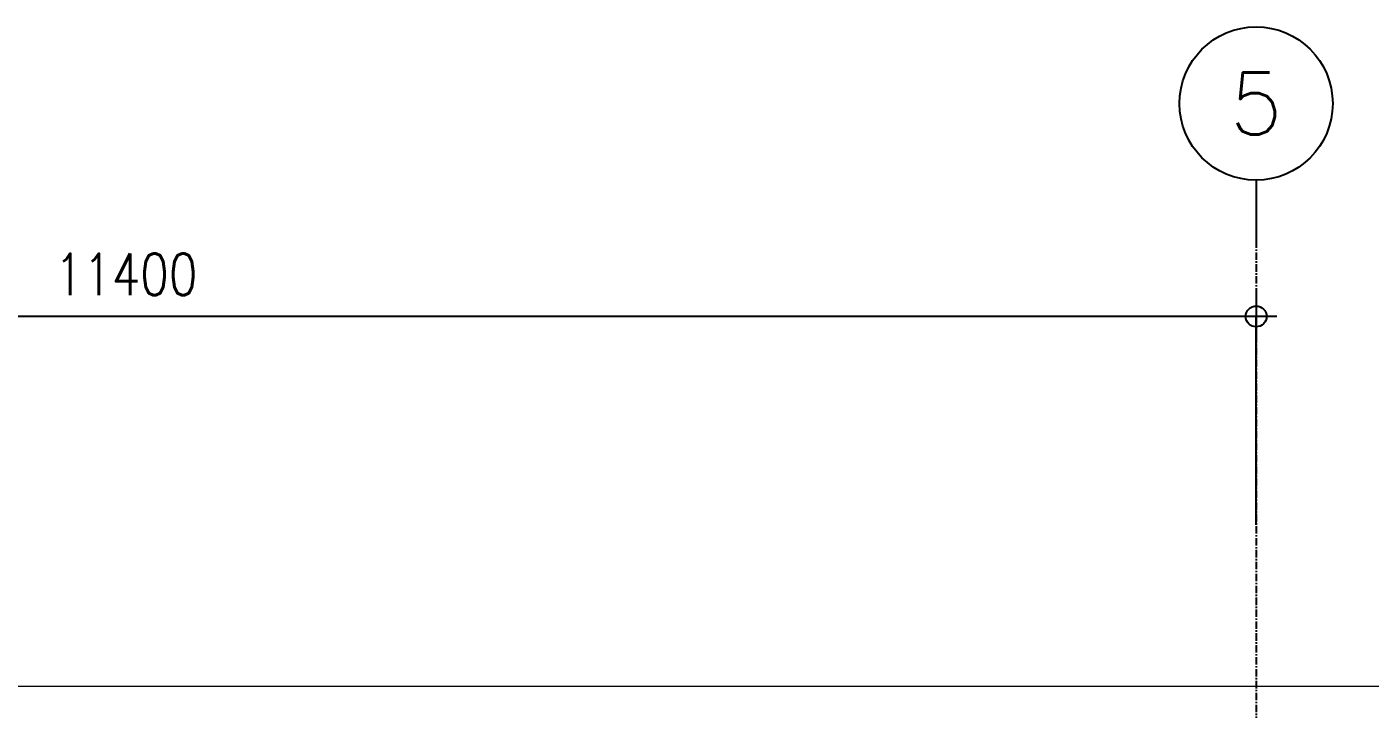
# Model space of a CAD drawing. Header units: millimetres. Extents: x -187664 to 435448, y -313239 to 299894.
# Drawn here: x 48833 to 55608, y -111818 to -108379 of the extents above; entities that cross this region are included whole.
import ezdxf
from ezdxf.enums import TextEntityAlignment as Align

# ---------------------------------------------------------------- set-up
doc = ezdxf.new("R2010")
doc.units = ezdxf.units.MM
doc.linetypes.add('CENTER', pattern=[2, 1.25, -0.25, 0.25, -0.25])
doc.linetypes.add('XKITLINE00', pattern=[0])
for name, color, linetype in [('000 - EXISTING_BUILDING_MAIN_COLOR_3', 3, 'Continuous'), ('S-DIM', 7, 'Continuous'), ('Stan-Dim', 8, 'Continuous')]:
    doc.layers.add(name, color=color, linetype=linetype)
doc.styles.add('RomanS', font='romans.shx', dxfattribs={"width": 0.8})
doc.dimstyles.new('Dim-Cen', dxfattribs={"dimtxt": 3, "dimasz": 1, "dimexe": 0, "dimexo": 2.5, "dimgap": 1.5, "dimtad": 1, "dimdec": 0, "dimzin": 1, "dimdsep": 46, "dimtxsty": 'RomanS', "dimblk": 'CEN1', "dimcen": 0.09, "dimclrd": 1, "dimclre": 250, "dimclrt": 3, "dimadec": 0, "dimazin": 0, "dimtfac": 1, "dimtdec": 0, "dimtofl": 0, "dimtmove": 2, "dimatfit": 3, "dimfxl": 1, "dimtfill": 1, "dimtfillclr": 256, "dimtolj": 1, "dimtzin": 0, "dimarcsym": 0})

# ---------------------------------------------------------------- blocks, each defined once
blk = doc.blocks.new('*A17691722')
at = {"layer": '000 - EXISTING_BUILDING_MAIN_COLOR_3', "linetype": 'XKITLINE00', "lineweight": 0}
blk.add_line((521.257903, 42.422545), (398.857909, 42.422545), dxfattribs=at)
blk = doc.blocks.new('CEN1')
at = {"color": 1}
for p, q in [((0, 1.5), (0, -1.5)), ((1.5, 0), (-1.5, 0))]:
    blk.add_line(p, q, dxfattribs=at)
at = {"color": 3}
blk.add_circle((0, 0), 0.75, dxfattribs=at)
blk = doc.blocks.new('*D4645')
at = {"layer": 'S-DIM', "color": 250, "lineweight": -2, "transparency": 16777216}
for p, q in [((43632.8, -110889.2), (43632.8, -109839.1)), ((55032.8, -110889.2), (55032.8, -109839.1))]:
    blk.add_line(p, q, dxfattribs=at)
at = {"layer": 'S-DIM', "color": 1, "lineweight": -2, "transparency": 16777216}
blk.add_line((54962.8, -109839.1), (43702.8, -109839.1), dxfattribs=at)
at = {"layer": 'S-DIM', "color": 1, "lineweight": -2, "transparency": 16777216, "xscale": 70, "yscale": 70, "zscale": 70, "rotation": 180}
blk.add_blockref('CEN1', (43632.8, -109839.1), dxfattribs=at)
at = {"layer": 'S-DIM', "color": 1, "lineweight": -2, "transparency": 16777216, "xscale": 70, "yscale": 70, "zscale": 70}
blk.add_blockref('CEN1', (55032.8, -109839.1), dxfattribs=at)
at = {"layer": 'S-DIM', "color": 3, "transparency": 16777216, "insert": (49332.8, -109626.9), "char_height": 210, "attachment_point": 5, "style": 'RomanS', "bg_fill": 3, "box_fill_scale": 1.1, "bg_fill_color": 256, "bg_fill_true_color": 13158600, "bg_fill_transparency": 0}
blk.add_mtext('\\A1;11400', dxfattribs=at)

msp = doc.modelspace()

# ---------------------------------------------------------------- linework, layer by layer
at = {"color": 3}
msp.add_line((55032.771, -109151.909), (55032.771, -109456.247), dxfattribs=at)
at = {"color": 1, "linetype": 'CENTER', "ltscale": 30}
msp.add_line((55032.771, -109456.247), (55032.771, -125527.38), dxfattribs=at)
at = {"color": 3}
msp.add_circle((55032.771, -108765.682), 386.227, dxfattribs=at)

# ---------------------------------------------------------------- block references
at = {"lineweight": 0, "xscale": 125, "yscale": 125, "zscale": 125}
msp.add_blockref('*A17691722', (-6399.467, -117007.807), dxfattribs=at)

# ---------------------------------------------------------------- texts
at = {"layer": 'Stan-Dim', "color": 5, "style": 'RomanS'}
msp.add_attdef('5', text='', height=312.5, dxfattribs=at).set_placement((55032.771, -108765.682), align=Align.MIDDLE_CENTER)

# ---------------------------------------------------------------- next in the draw order: dimensions: what is measured, and where the dimension line sits
at = {"layer": 'S-DIM'}
dim = msp.add_linear_dim(base=(43632.771, -109839.078), p1=(55032.771, -111064.199), p2=(43632.771, -111064.199), angle=180, dimstyle='Dim-Cen', override={"dimscale": 70}, dxfattribs=at)
dim.commit()
dim.dimension.update_dxf_attribs({"geometry": '*D4645', "text_midpoint": (49332.771, -109626.857)})

doc.saveas('drawing.dxf')
